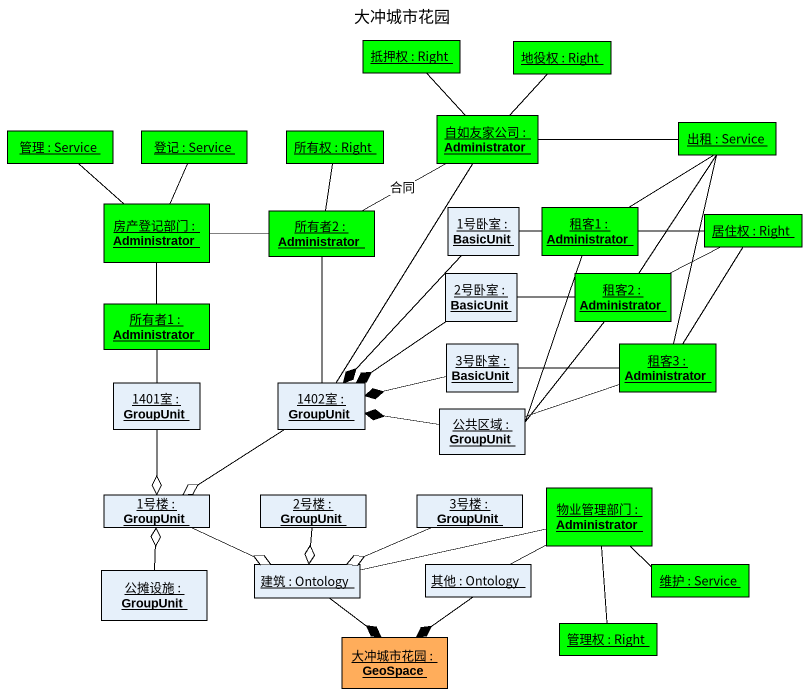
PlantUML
@startuml
title 大冲城市花园
hide circle
hide empty members
object "抵押权 : Right" as 抵押权 #00FF00
object "地役权 : Right" as 地役权 #00FF00
object "管理 : Service" as 管理 #00FF00
object "登记 : Service" as 登记 #00FF00
object "所有权 : Right" as 所有权 #00FF00
object "自如友家公司 : Administrator" as 自如友家公司 #00FF00
object "出租 : Service" as 出租 #00FF00
object "房产登记部门 : Administrator" as 房产登记部门 #00FF00
object "所有者2 : Administrator" as 所有者2 #00FF00
object "1号卧室 : BasicUnit" as o1号卧室
object "租客1 : Administrator" as 租客1 #00FF00
object "居住权 : Right" as 居住权 #00FF00
object "所有者1 : Administrator" as 所有者1 #00FF00
object "2号卧室 : BasicUnit" as o2号卧室
object "租客2 : Administrator" as 租客2 #00FF00
object "3号卧室 : BasicUnit" as o3号卧室
object "租客3 : Administrator" as 租客3 #00FF00
object "1401室 : GroupUnit" as o1401室
object "1402室 : GroupUnit" as o1402室
object "公共区域 : GroupUnit" as 公共区域
object "1号楼 : GroupUnit" as o1号楼
object "2号楼 : GroupUnit" as o2号楼
object "3号楼 : GroupUnit" as o3号楼
object "物业管理部门 : Administrator" as 物业管理部门 #00FF00
object "公摊设施 : GroupUnit" as 公摊设施
object "建筑 : Ontology" as 建筑
object "其他 : Ontology" as 其他
object "维护 : Service" as 维护 #00FF00
object "管理权 : Right" as 管理权 #00FF00
object "大冲城市花园 : GeoSpace" as 大冲城市花园 #FFAD5B
管理 -- 房产登记部门
登记 -- 房产登记部门
所有权 -- 所有者2
自如友家公司 -up- 抵押权
自如友家公司 -up- 地役权
自如友家公司 -right- 出租
出租 -- 租客1
出租 -- 租客2
出租 -- 租客3
所有者2 -right- 自如友家公司 : 合同
所有者2 -left- 房产登记部门
所有者2 -- o1402室
o1号卧室 --* o1402室
租客1 -left- o1号卧室
租客1 -- 公共区域
居住权 -left- 租客1
居住权 -left- 租客2
居住权 -- 租客3
所有者1 -up- 房产登记部门
所有者1 -- o1401室
o2号卧室 --* o1402室
租客2 -left- o2号卧室
租客2 -- 公共区域
o3号卧室 -left-* o1402室
租客3 -left- o3号卧室
租客3 -left- 公共区域
o1401室 --o o1号楼
o1402室 -up- 自如友家公司
o1402室 --o o1号楼
公共区域 -left-* o1402室
o1号楼 -right-o 建筑
o2号楼 --o 建筑
o3号楼 -left-o 建筑
公摊设施 -up-o o1号楼
建筑 -right- 物业管理部门
建筑 --* 大冲城市花园
其他 -right- 物业管理部门
其他 --* 大冲城市花园
维护 -up- 物业管理部门
管理权 -up- 物业管理部门
@enduml
